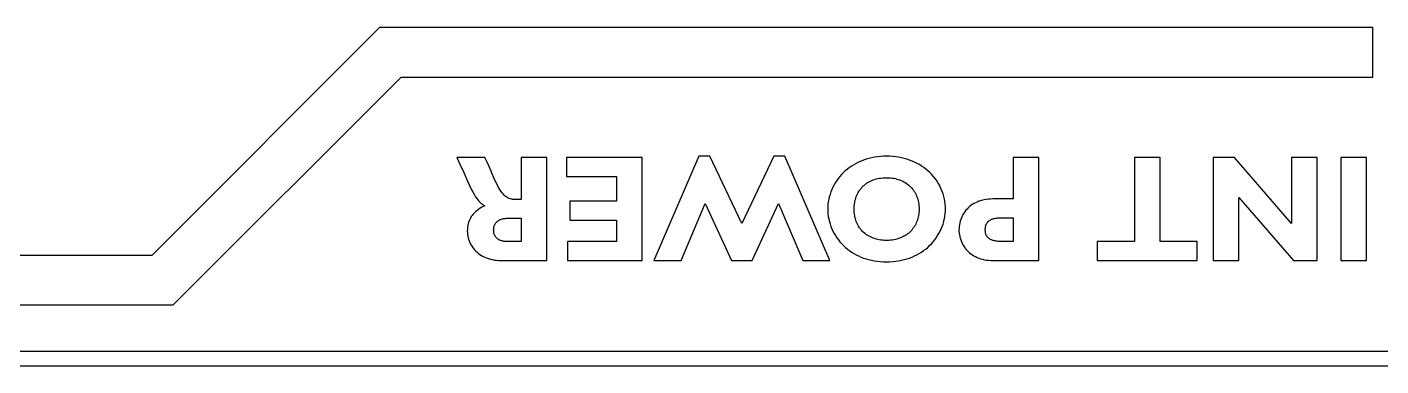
# Paper-space layout '2 DOOR PANEL LAYOUT - A1 Sheet' of a CAD drawing. Extents: x 50 to 825, y 22 to 486.
# Drawn here: x 428.22 to 434.41, y 333.74 to 335.28 of the extents above; entities that cross this region are included whole.
import ezdxf

# ---------------------------------------------------------------- set-up
doc = ezdxf.new("R2010")
doc.units = 0
doc.layers.add('N-EQPM', color=3, linetype='Continuous', lineweight=25)

psp = doc.layouts.new('2 DOOR PANEL LAYOUT - A1 Sheet')

# ---------------------------------------------------------------- linework, layer by layer
at = {"layer": 'N-EQPM', "linetype": 'Continuous'}
for p, q in [((436.8386, 333.8029), (423.8203, 333.8029)), ((422.2664, 333.7369), (439.1849, 333.7369))]:
    psp.add_line(p, q, dxfattribs=at)
for points in [[(434.3728, 335.0546), (429.9305, 335.0546), (428.8892, 334.0136), (423.9514, 334.0136), (423.9514, 334.2431), (428.7941, 334.2431), (429.8354, 335.2842), (434.3728, 335.2842)], [(430.5985, 334.2184), (430.5985, 334.6881), (430.4814, 334.6881), (430.4814, 334.4973), (430.4477, 334.4973), (430.4421, 334.4975), (430.4393, 334.4978), (430.4367, 334.4983), (430.4315, 334.4994), (430.4265, 334.5011), (430.4217, 334.5032), (430.417, 334.5058), (430.4123, 334.509), (430.4076, 334.5127), (430.403, 334.517), (430.3983, 334.5221), (430.3936, 334.528), (430.3887, 334.5348), (430.3836, 334.5427), (430.3783, 334.552), (430.3725, 334.5629), (430.366, 334.5762), (430.3583, 334.5931), (430.3477, 334.6174), (430.3438, 334.6265), (430.3332, 334.6505), (430.324, 334.6703), (430.3154, 334.6881), (430.1867, 334.6881), (430.2021, 334.6553), (430.2184, 334.6201), (430.2362, 334.5806), (430.2469, 334.5577), (430.2549, 334.5412), (430.2616, 334.5283), (430.2676, 334.5177), (430.2731, 334.5088), (430.2783, 334.5012), (430.2833, 334.4947), (430.2883, 334.4889), (430.2934, 334.4838), (430.2985, 334.4793), (430.3039, 334.4753), (430.3066, 334.4734), (430.3095, 334.4716), (430.3154, 334.4684), (430.3108, 334.4662), (430.3021, 334.4616), (430.294, 334.4569), (430.2866, 334.4519), (430.2797, 334.4468), (430.2734, 334.4415), (430.2677, 334.4361), (430.2624, 334.4304), (430.2576, 334.4245), (430.2533, 334.4185), (430.2495, 334.4122), (430.2478, 334.409), (430.2461, 334.4058), (430.2432, 334.3991), (430.2407, 334.3921), (430.2386, 334.385), (430.237, 334.3775), (430.2358, 334.3698), (430.2351, 334.3617), (430.2349, 334.3534), (430.2351, 334.3454), (430.2359, 334.3374), (430.2371, 334.3295), (430.2388, 334.3218), (430.2406, 334.3154), (430.2432, 334.3078), (430.2463, 334.3005), (430.2498, 334.2933), (430.2537, 334.2864), (430.2581, 334.2797), (430.2629, 334.2732), (430.2682, 334.267), (430.2738, 334.2612), (430.2798, 334.2556), (430.2862, 334.2504), (430.2929, 334.2455), (430.3, 334.241), (430.3074, 334.2369), (430.3152, 334.2331), (430.3233, 334.2298), (430.3317, 334.2268), (430.3404, 334.2243), (430.3494, 334.2222), (430.3587, 334.2205), (430.3683, 334.2193), (430.3782, 334.2186), (430.3884, 334.2184)], [(431.0344, 334.2184), (431.0344, 334.6881), (430.688, 334.6881), (430.688, 334.602), (430.9173, 334.602), (430.9173, 334.489), (430.7031, 334.489), (430.7031, 334.403), (430.9173, 334.403), (430.9173, 334.3044), (430.6928, 334.3044), (430.6928, 334.2184)], [(431.8925, 334.2184), (431.6859, 334.6942), (431.6356, 334.6942), (431.4903, 334.3878), (431.3443, 334.6942), (431.294, 334.6942), (431.0881, 334.2184), (431.2121, 334.2184), (431.3222, 334.478), (431.4428, 334.2184), (431.5371, 334.2184), (431.6576, 334.478), (431.7685, 334.2184)], [(432.3307, 334.2705), (432.3398, 334.2781), (432.3484, 334.2861), (432.3567, 334.2946), (432.3645, 334.3034), (432.3719, 334.3126), (432.3788, 334.3221), (432.3852, 334.3319), (432.3912, 334.342), (432.3967, 334.3524), (432.4016, 334.3631), (432.406, 334.3739), (432.4098, 334.3849), (432.4131, 334.3961), (432.4158, 334.4073), (432.416, 334.4085), (432.4181, 334.4198), (432.4195, 334.431), (432.4204, 334.4422), (432.4207, 334.4532), (432.4204, 334.4645), (432.4195, 334.4759), (432.4181, 334.4872), (432.4161, 334.4985), (432.4135, 334.5098), (432.4132, 334.5109), (432.4099, 334.522), (432.4062, 334.5329), (432.4018, 334.5437), (432.397, 334.5543), (432.3916, 334.5646), (432.3857, 334.5747), (432.3793, 334.5844), (432.3724, 334.5939), (432.3651, 334.603), (432.3573, 334.6118), (432.3491, 334.6202), (432.3404, 334.6282), (432.3313, 334.6358), (432.3218, 334.643), (432.312, 334.6498), (432.3017, 334.6561), (432.2911, 334.662), (432.2801, 334.6674), (432.2688, 334.6724), (432.2571, 334.6768), (432.2451, 334.6808), (432.2327, 334.6843), (432.22, 334.6873), (432.2069, 334.6898), (432.1935, 334.6917), (432.1798, 334.6931), (432.1658, 334.694), (432.1514, 334.6942), (432.1373, 334.694), (432.1234, 334.6931), (432.1099, 334.6917), (432.0966, 334.6898), (432.0837, 334.6873), (432.071, 334.6843), (432.0587, 334.6808), (432.0467, 334.6768), (432.035, 334.6722), (432.0237, 334.6672), (432.0127, 334.6618), (432.0021, 334.6558), (431.9918, 334.6495), (431.9819, 334.6426), (431.9724, 334.6354), (431.9632, 334.6277), (431.9545, 334.6196), (431.9462, 334.6112), (431.9384, 334.6023), (431.931, 334.5932), (431.9241, 334.5836), (431.9177, 334.5738), (431.9118, 334.5637), (431.9064, 334.5534), (431.9015, 334.5428), (431.8972, 334.532), (431.8969, 334.5314), (431.8932, 334.5204), (431.89, 334.5093), (431.8874, 334.4982), (431.8854, 334.4869), (431.8839, 334.4757), (431.8831, 334.4644), (431.8828, 334.4532), (431.8831, 334.4422), (431.8839, 334.431), (431.8854, 334.4198), (431.8875, 334.4086), (431.8877, 334.4075), (431.8904, 334.3963), (431.8936, 334.3851), (431.8974, 334.3741), (431.9018, 334.3632), (431.9067, 334.3526), (431.9122, 334.3421), (431.9181, 334.332), (431.9246, 334.3221), (431.9315, 334.3126), (431.9388, 334.3034), (431.9467, 334.2946), (431.9549, 334.2862), (431.9635, 334.2781), (431.9726, 334.2705), (431.982, 334.2633), (431.9918, 334.2565), (432.002, 334.2502), (432.0125, 334.2444), (432.0234, 334.2389), (432.0346, 334.234), (432.0462, 334.2295), (432.0582, 334.2256), (432.0704, 334.2221), (432.0831, 334.2191), (432.096, 334.2166), (432.1094, 334.2147), (432.123, 334.2133), (432.137, 334.2125), (432.1514, 334.2122), (432.1658, 334.2125), (432.1799, 334.2133), (432.1936, 334.2147), (432.2069, 334.2166), (432.2199, 334.2191), (432.2326, 334.2221), (432.2449, 334.2256), (432.2569, 334.2295), (432.2685, 334.234), (432.2798, 334.2389), (432.2907, 334.2444), (432.3012, 334.2502), (432.3114, 334.2565), (432.3213, 334.2633)], [(432.5438, 334.4738), (432.5373, 334.4692), (432.5311, 334.4643), (432.5252, 334.459), (432.5197, 334.4534), (432.5145, 334.4474), (432.5096, 334.4411), (432.5051, 334.4346), (432.501, 334.4277), (432.4972, 334.4206), (432.4939, 334.4132), (432.4909, 334.4055), (432.4884, 334.3977), (432.4863, 334.3897), (432.4847, 334.3816), (432.4835, 334.3734), (432.4829, 334.3652), (432.4826, 334.3575), (432.4828, 334.3512), (432.4834, 334.3433), (432.4845, 334.3354), (432.4861, 334.3275), (432.4881, 334.3197), (432.4906, 334.312), (432.4936, 334.3045), (432.4969, 334.2972), (432.5007, 334.2901), (432.5049, 334.2833), (432.5094, 334.2767), (432.5143, 334.2705), (432.5196, 334.2645), (432.5252, 334.2589), (432.5312, 334.2536), (432.5374, 334.2486), (432.544, 334.244), (432.551, 334.2398), (432.5582, 334.2358), (432.5658, 334.2323), (432.5736, 334.2291), (432.5819, 334.2264), (432.5904, 334.224), (432.5993, 334.222), (432.6085, 334.2204), (432.6181, 334.2193), (432.628, 334.2186), (432.6383, 334.2184), (432.8476, 334.2184), (432.8476, 334.6881), (432.7305, 334.6881), (432.7305, 334.4993), (432.6376, 334.4993), (432.6273, 334.4991), (432.6174, 334.4984), (432.6078, 334.4973), (432.5986, 334.4957), (432.5898, 334.4937), (432.5813, 334.4914), (432.5731, 334.4886), (432.5653, 334.4854), (432.5578, 334.4819), (432.5507, 334.478)], [(433.5721, 334.2184), (433.5721, 334.3044), (433.402, 334.3044), (433.402, 334.6881), (433.2849, 334.6881), (433.2849, 334.3044), (433.1148, 334.3044), (433.1148, 334.2184)], [(434.1196, 334.2184), (434.1196, 334.6881), (434.0025, 334.6881), (434.0025, 334.3871), (433.7429, 334.6881), (433.6444, 334.6881), (433.6444, 334.2184), (433.7615, 334.2184), (433.7615, 334.5056), (434.0122, 334.2184)], [(434.3455, 334.2184), (434.3455, 334.6881), (434.2284, 334.6881), (434.2284, 334.2184)], [(432.1614, 334.3102), (432.1532, 334.31), (432.1514, 334.31), (432.1499, 334.31), (432.1418, 334.3102), (432.1339, 334.3107), (432.1261, 334.3116), (432.1186, 334.3127), (432.1113, 334.3142), (432.1042, 334.3159), (432.0973, 334.318), (432.0907, 334.3203), (432.0842, 334.3228), (432.078, 334.3257), (432.072, 334.3288), (432.0663, 334.3321), (432.0607, 334.3357), (432.0554, 334.3395), (432.0503, 334.3436), (432.0455, 334.3479), (432.0409, 334.3524), (432.0366, 334.3572), (432.0325, 334.3621), (432.0305, 334.3647), (432.0286, 334.3673), (432.025, 334.3727), (432.0217, 334.3783), (432.0186, 334.3841), (432.0158, 334.3901), (432.0132, 334.3964), (432.011, 334.4028), (432.009, 334.4094), (432.0073, 334.4162), (432.0059, 334.4233), (432.0048, 334.4305), (432.004, 334.4379), (432.0035, 334.4454), (432.0033, 334.4532), (432.0035, 334.461), (432.004, 334.4686), (432.0048, 334.476), (432.0059, 334.4832), (432.0073, 334.4902), (432.009, 334.497), (432.011, 334.5036), (432.0132, 334.5101), (432.0158, 334.5163), (432.0186, 334.5223), (432.0217, 334.5281), (432.025, 334.5337), (432.0286, 334.5391), (432.0305, 334.5417), (432.0325, 334.5443), (432.0366, 334.5493), (432.0409, 334.554), (432.0455, 334.5585), (432.0503, 334.5628), (432.0554, 334.5669), (432.0607, 334.5707), (432.0663, 334.5743), (432.072, 334.5777), (432.078, 334.5807), (432.0842, 334.5836), (432.0907, 334.5862), (432.0973, 334.5885), (432.1042, 334.5905), (432.1113, 334.5922), (432.1186, 334.5937), (432.1261, 334.5948), (432.1339, 334.5957), (432.1418, 334.5962), (432.1499, 334.5965), (432.1514, 334.5965), (432.1532, 334.5965), (432.1614, 334.5962), (432.1693, 334.5957), (432.1771, 334.5948), (432.1846, 334.5936), (432.192, 334.5922), (432.1991, 334.5904), (432.206, 334.5884), (432.2127, 334.5861), (432.2192, 334.5835), (432.2254, 334.5807), (432.2314, 334.5776), (432.2372, 334.5742), (432.2427, 334.5706), (432.248, 334.5668), (432.2531, 334.5627), (432.2579, 334.5584), (432.2625, 334.5539), (432.2669, 334.5492), (432.271, 334.5442), (432.2748, 334.539), (432.2784, 334.5337), (432.2818, 334.5281), (432.2848, 334.5223), (432.2877, 334.5162), (432.2902, 334.51), (432.2925, 334.5036), (432.2945, 334.497), (432.2962, 334.4902), (432.2976, 334.4832), (432.2987, 334.476), (432.2995, 334.4686), (432.3, 334.461), (432.3001, 334.4532), (432.3, 334.4454), (432.2995, 334.4379), (432.2987, 334.4305), (432.2976, 334.4233), (432.2962, 334.4163), (432.2945, 334.4094), (432.2925, 334.4028), (432.2902, 334.3964), (432.2877, 334.3902), (432.2848, 334.3842), (432.2818, 334.3784), (432.2784, 334.3728), (432.2748, 334.3674), (432.271, 334.3622), (432.2669, 334.3572), (432.2625, 334.3525), (432.2579, 334.348), (432.2531, 334.3437), (432.248, 334.3396), (432.2427, 334.3358), (432.2372, 334.3322), (432.2314, 334.3289), (432.2254, 334.3258), (432.2192, 334.3229), (432.2127, 334.3204), (432.206, 334.318), (432.1991, 334.316), (432.192, 334.3143), (432.1846, 334.3128), (432.1771, 334.3116), (432.1693, 334.3108)], [(430.4103, 334.4108), (430.4139, 334.4111), (430.4177, 334.4112), (430.4194, 334.4112), (430.4814, 334.4112), (430.4814, 334.3044), (430.4222, 334.3044), (430.4195, 334.3045), (430.4152, 334.3046), (430.411, 334.3049), (430.4071, 334.3052), (430.4034, 334.3057), (430.3998, 334.3063), (430.3965, 334.307), (430.3933, 334.3078), (430.3903, 334.3086), (430.3874, 334.3096), (430.3847, 334.3106), (430.3822, 334.3117), (430.3798, 334.3129), (430.3775, 334.3142), (430.3754, 334.3155), (430.3733, 334.317), (430.3714, 334.3185), (430.3697, 334.32), (430.368, 334.3217), (430.3664, 334.3234), (430.3649, 334.3252), (430.3636, 334.3271), (430.3623, 334.3291), (430.3612, 334.3312), (430.3601, 334.3333), (430.3592, 334.3355), (430.3583, 334.3379), (430.3576, 334.3403), (430.3569, 334.3429), (430.3564, 334.3456), (430.3559, 334.3483), (430.3556, 334.3513), (430.3555, 334.3543), (430.3554, 334.3575), (430.3555, 334.3606), (430.3556, 334.3636), (430.356, 334.3664), (430.3564, 334.3692), (430.3569, 334.3718), (430.3576, 334.3744), (430.3584, 334.3768), (430.3592, 334.3792), (430.3602, 334.3815), (430.3613, 334.3837), (430.3625, 334.3858), (430.3638, 334.3878), (430.3652, 334.3897), (430.3667, 334.3916), (430.3683, 334.3934), (430.37, 334.3951), (430.3719, 334.3967), (430.3738, 334.3983), (430.3759, 334.3997), (430.378, 334.4012), (430.3803, 334.4025), (430.3828, 334.4037), (430.3853, 334.4049), (430.388, 334.406), (430.3908, 334.407), (430.3937, 334.4079), (430.3968, 334.4087), (430.4, 334.4094), (430.4033, 334.41), (430.4067, 334.4105)], [(432.6171, 334.3971), (432.6188, 334.3987), (432.6207, 334.4002), (432.6227, 334.4016), (432.6249, 334.4029), (432.6272, 334.4042), (432.6296, 334.4054), (432.6322, 334.4065), (432.635, 334.4076), (432.638, 334.4086), (432.6411, 334.4095), (432.6445, 334.4103), (432.648, 334.411), (432.6518, 334.4116), (432.6559, 334.4122), (432.6602, 334.4126), (432.6648, 334.4129), (432.6696, 334.4132), (432.6748, 334.4133), (432.7305, 334.4133), (432.7305, 334.3044), (432.6892, 334.3044), (432.6862, 334.3045), (432.6795, 334.3046), (432.6732, 334.3048), (432.6675, 334.3051), (432.6623, 334.3056), (432.6574, 334.3061), (432.6529, 334.3067), (432.6487, 334.3074), (432.6448, 334.3082), (432.6413, 334.309), (432.6379, 334.3099), (432.6348, 334.3109), (432.632, 334.3119), (432.6293, 334.3131), (432.6268, 334.3142), (432.6245, 334.3155), (432.6224, 334.3167), (432.6203, 334.3181), (432.6185, 334.3195), (432.6167, 334.321), (432.6151, 334.3226), (432.6136, 334.3242), (432.6122, 334.3259), (432.6109, 334.3277), (432.6097, 334.3296), (432.6086, 334.3315), (432.6077, 334.3336), (432.6068, 334.3358), (432.6059, 334.3381), (432.6052, 334.3406), (432.6046, 334.3432), (432.6041, 334.3459), (432.6037, 334.3489), (432.6034, 334.352), (432.6032, 334.3553), (432.6032, 334.3589), (432.6032, 334.3623), (432.6034, 334.3656), (432.6037, 334.3686), (432.6041, 334.3715), (432.6047, 334.3743), (432.6053, 334.3769), (432.606, 334.3794), (432.6068, 334.3817), (432.6078, 334.384), (432.6088, 334.3861), (432.6099, 334.3882), (432.6111, 334.3901), (432.6125, 334.392), (432.6139, 334.3938), (432.6154, 334.3955), (432.6162, 334.3963)]]:
    psp.add_lwpolyline(points, close=True, dxfattribs=at)

doc.saveas('drawing.dxf')
